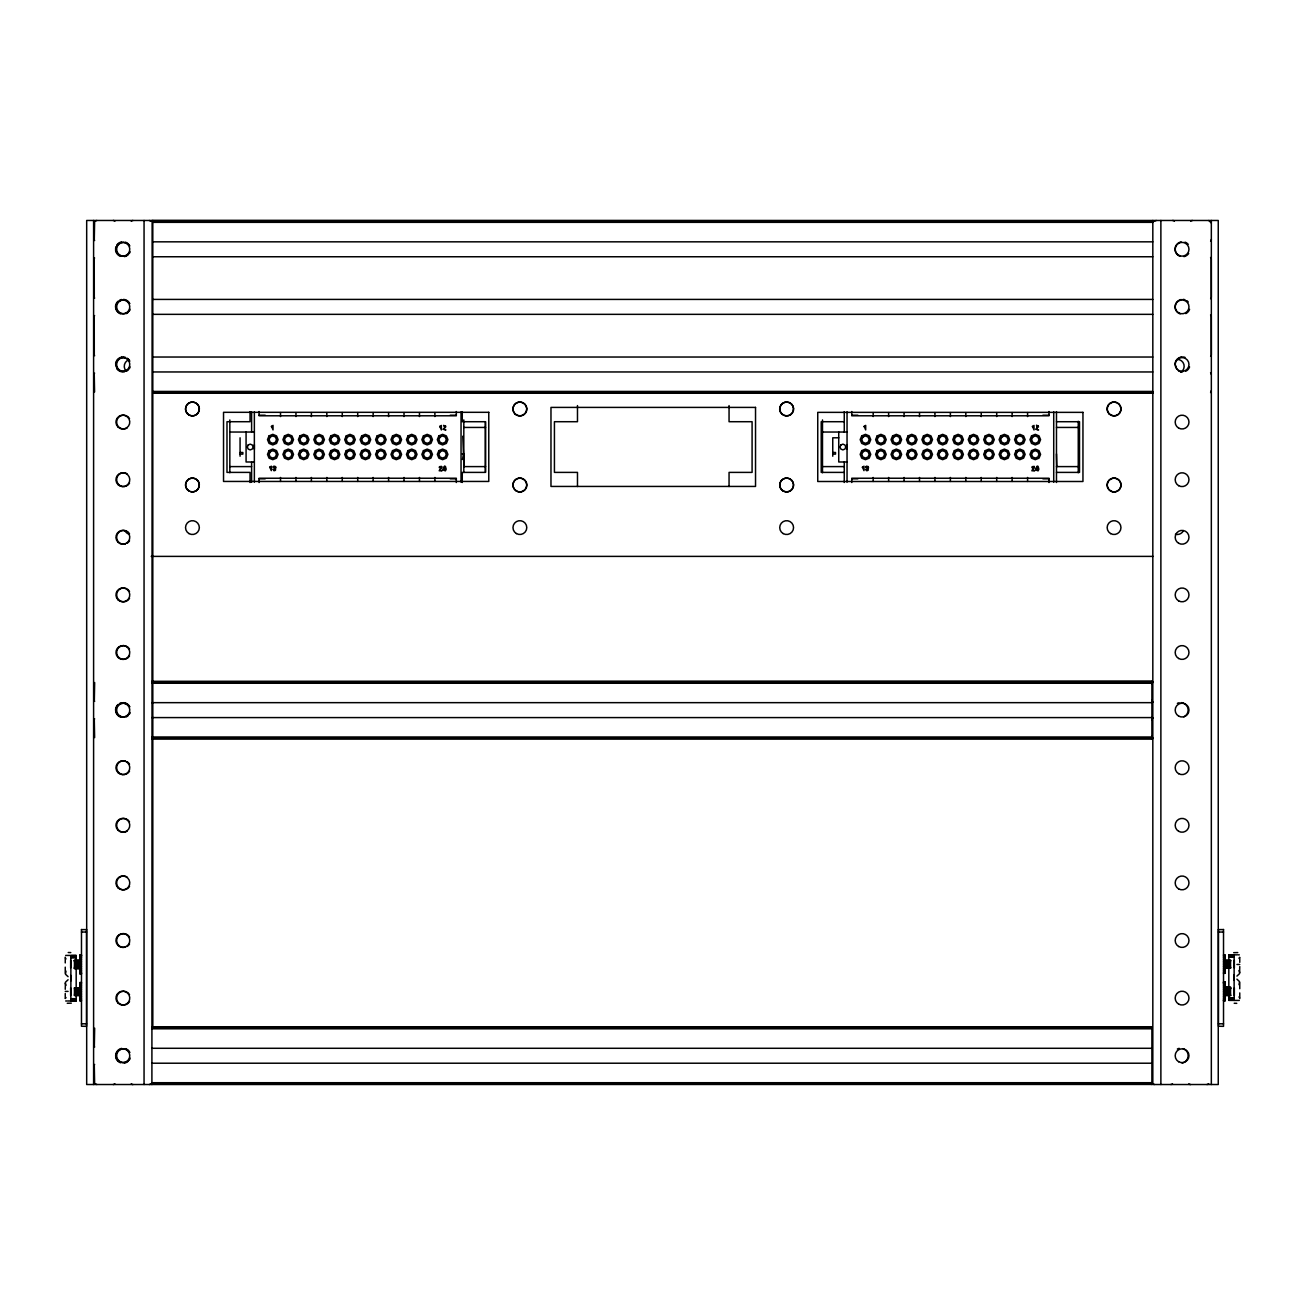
<?xml version="1.0" encoding="UTF-8"?>
<svg xmlns="http://www.w3.org/2000/svg" width="1305" height="1305" viewBox="0 0 1305 1305"><rect width="100%" height="100%" fill="white"/><g stroke="black" fill="none" stroke-linecap="round" stroke-linejoin="round"><path stroke-width="1.5" d="M273.349 466.489L272.99 467.386L274.148 466.13L275.747 467.223L275.42 470.306L274.278 470.714C272.06 471.692 276.546 465.477 273.707 467.386M866.014 466.489L865.655 467.386L866.814 466.13L868.429 467.223L868.102 470.306L866.96 470.714C864.742 471.692 869.212 465.477 866.389 467.386M441.971 467.712L441.433 466.423L439.524 466.684L439.23 467.598L441.139 467.451L439.165 470.779L442.02 470.779L440.258 469.996L441.661 466.603M445.853 426.833C440.258 423.081 447.501 427.502 442.999 429.263L445.919 429.949L444.124 429.166L445.56 425.724M1034.637 467.712L1034.098 466.423L1032.206 466.684L1031.896 467.598L1033.805 467.451L1031.831 470.779L1034.702 470.779L1032.924 469.996L1034.343 466.603M1038.535 426.833C1033.723 422.428 1039.514 427.91 1035.681 429.263L1038.584 429.949L1036.79 429.166L1038.225 425.724M1151.94 683.853L1153.163 681.634M1211.285 390.717L1210.583 392.544M462.476 459.507L463.471 453.928L462.769 436.18M68.072 976.662L65.446 974.199L66 971.116M65.25 989.288L65.446 982.225L68.072 979.761M1239.75 966.548L1239.554 973.628L1236.928 976.091M1236.928 979.174L1239.554 981.637L1239 984.72M271.358 426.686L273.022 425.397L273.022 429.916L271.473 426.229M269.662 467.467L271.293 466.195L271.293 470.648L269.776 467.011M439.687 426.735L441.351 425.446L441.351 429.949L439.801 426.262M864.04 426.686L865.688 425.397L865.688 429.916L864.155 426.229M862.344 467.467L863.975 466.195L863.975 470.648L862.458 467.011M1032.369 426.735L1034.017 425.446L1034.017 429.949L1032.483 426.262M94.613 221.703L94.286 239.321A2.463 2.463 0 0 0 94.629 240.56M94.661 682.531L94.335 700.149A2.463 2.463 0 0 0 94.661 701.389M94.661 1028.161L94.335 1045.778A2.463 2.463 0 0 0 94.661 1047.002M65.446 998.456L66 997.477M1239 958.376L1239.554 957.397M95.004 221.197L96.749 220.48M1154.501 221.197L1156.246 220.48M151.135 1083.803L149.39 1084.537M1208.74 1083.803L1206.995 1084.537M71.318 1003.154L67.24 1003.268M1233.682 952.683L1237.76 952.568M68.235 952.503L70.796 952.585M1236.765 1003.333L1234.204 1003.268M1182.542 371.86L1182.004 371.892A7.487 7.487 0 0 1 1178.333 370.62M121.675 357.113L123.584 357.048A7.487 7.487 0 0 1 125.443 357.391M124.415 371.811L122.507 371.892A7.487 7.487 0 0 1 117.336 369.364M1181.172 357.113L1183.08 357.048A7.487 7.487 0 0 1 1184.989 357.342M152.799 220.594L1152.788 220.839M152.799 221.197L1152.788 221.23M152.799 221.736L1152.788 221.736M152.799 222.339L1152.788 222.339M152.799 241.833L1152.788 241.833M152.799 256.759L1152.788 256.759M152.799 299.416L1152.788 299.416M152.799 314.342L1152.788 314.342M152.799 357.032L1152.788 357.032M152.799 371.958L1152.788 371.958M152.799 391.435L1152.788 391.435M152.799 392.038L1152.788 392.038M152.799 392.544L1152.788 392.511M152.799 392.903L1152.788 392.935M152.799 393.18L1152.788 393.18M259.091 415.218L265.192 415.218M450.225 415.218L456.326 415.218M851.757 415.218L857.858 415.218M1042.891 415.218L1048.992 415.218M844.253 421.711L821.22 421.711L821.22 472.394L844.253 472.394M1056.479 421.711L1079.512 421.711L1079.512 472.394L1056.479 472.394M463.813 427.436L485.591 427.436M1056.479 427.436L1078.256 427.436M229.827 432.037L254.361 432.037M822.493 432.037L847.043 432.037M838.74 437.795L832.753 437.795L832.753 456.228M254.361 444.597L254.361 449.328M847.043 444.597L847.043 449.328M240.071 452.492L242.844 452.492L242.844 454.124L240.071 454.124M832.753 452.492L835.51 452.492L835.51 454.124L832.753 454.124M462.313 453.928L463.471 453.928M463.813 453.928L464.14 466.603M1056.479 453.928L1056.805 466.603M254.361 461.986L246.074 461.986L246.074 432.037M847.043 461.986L838.74 461.986L838.74 432.037M229.827 466.603L251.604 466.603M463.813 466.603L485.591 466.603M822.493 466.603L844.27 466.603M1056.479 466.603L1078.256 466.603M259.091 478.821L265.192 478.821M450.225 478.821L456.326 478.821M851.757 478.821L857.858 478.821M1042.891 478.821L1048.992 478.821M151.217 556.387L1153.114 556.387M151.902 681.389L1151.891 681.389L151.902 681.667M151.902 682.58L1151.891 682.58M151.902 683.168L1151.891 683.168M151.902 702.661L1151.891 702.661M151.902 717.587L1151.891 717.587M151.902 737.08L1151.891 737.08M151.902 737.668L1151.891 737.668M151.902 738.19L1151.891 738.141M151.902 738.532L1151.891 738.581M151.902 738.826L1151.891 738.793M81.481 929.6L86.522 929.6M1218.479 929.6L1223.519 929.568M81.481 932.047L86.522 932.047M1218.479 932.047L1223.519 932.047M1236.928 954.852L1228.821 954.869L1228.821 1000.397L1239.31 1000.413M1237.972 954.852L1239.31 954.852M81.481 954.917L79.866 954.917L79.866 973.938L81.481 973.938M1223.519 954.917L1225.134 954.917L1225.134 973.351L1223.519 973.351M1228.821 955.162L1234.122 955.162M65.69 955.423L76.179 955.456L76.179 1000.968L68.072 1000.984M79.866 955.244L81.481 955.244M1223.519 955.244L1225.134 955.244M1228.821 955.325L1234.122 955.325M76.179 955.505L70.878 955.603L70.878 1000.984M79.866 955.505L81.481 955.505M1228.821 955.537L1234.122 955.537M70.878 955.733L76.179 955.733M79.866 955.815L81.481 955.815M1228.821 955.766L1234.122 955.766M70.878 956.108L76.179 956.108M79.866 956.157L81.481 956.157M1223.519 956.157L1225.134 956.157M1228.821 956.271L1234.122 956.271M70.878 956.337L76.179 956.337M70.878 956.581L76.179 956.581M1228.821 956.565L1234.122 956.565M70.878 956.859L76.179 956.859M1228.821 956.859L1234.122 956.859M70.878 957.136L76.179 957.136M1228.821 957.169L1234.122 957.169M70.878 957.43L76.179 957.43M79.866 957.625L81.481 957.625M1223.519 957.625L1225.134 957.625M70.878 957.74L76.179 957.74M79.866 959.534L81.481 959.534M1223.519 959.534L1225.134 959.534M74.336 960.284L79.866 960.284M1225.134 960.284L1230.664 960.284M74.336 960.415L79.866 960.415M1225.134 960.415L1230.664 960.415M74.336 960.806L79.866 960.806M1225.134 960.806L1230.664 960.806M74.336 960.986L79.866 960.986M74.336 961.41L79.866 961.41M1225.134 961.41L1230.664 961.41M79.866 961.752L81.481 961.752M1223.519 961.752L1225.134 961.752M74.336 962.209L79.866 962.209M1225.134 962.209L1230.664 962.209M74.336 963.139L79.866 963.139M1225.134 963.139L1230.664 963.139M74.336 964.134L81.481 964.134M1223.519 964.134L1230.664 964.134M1236.928 964.46L1239.75 964.46M74.336 965.145L79.866 965.145M1225.134 965.145L1230.664 965.145M74.336 966.075L79.866 966.075M1225.134 966.075L1230.664 966.075M79.866 966.532L81.481 966.532M1223.519 966.532L1225.134 966.532M74.336 966.875L79.866 966.875M1225.134 966.875L1230.664 966.875M74.336 967.478L79.866 967.478M1225.134 967.478L1230.664 967.478M79.866 967.87L74.336 967.87L79.866 968.065M74.336 968.44L79.866 968.44M74.336 968.571L81.481 968.75M1223.519 968.75L1225.134 968.75M79.866 970.659L81.481 970.659M1223.519 970.659L1225.134 970.659M79.866 972.127L81.481 972.127M1223.519 972.127L1225.134 972.127M79.866 973.041L81.481 973.041M1223.519 973.041L1225.134 973.041M79.866 973.351L81.481 973.351M79.866 973.628L81.481 973.628M1234.122 974.9L1234.122 980.365M70.878 975.471L70.878 980.936M1223.519 981.898L1225.134 981.898L1225.134 1000.919L1223.519 1000.919M1223.519 982.225L1225.134 982.225M81.481 982.486L79.866 982.486L79.866 1000.919L81.481 1000.919M1223.519 982.486L1225.134 982.486M79.866 982.796L81.481 982.796M1223.519 982.796L1225.134 982.796M1223.519 983.138L1225.134 983.138M79.866 983.709L81.481 983.709M1223.519 983.709L1225.134 983.709M79.866 985.177L81.481 985.177M1223.519 985.177L1225.134 985.177M79.866 987.086L81.481 987.086M1223.519 987.086L1230.664 987.265L1225.134 987.396M1225.134 987.787L1230.664 987.787M74.336 987.836L79.866 987.967M1225.134 987.967L1230.664 987.967M74.336 988.358L79.866 988.358M74.336 988.962L79.866 988.962M1225.134 988.962L1230.664 988.962M79.866 989.321L81.481 989.321M1223.519 989.321L1225.134 989.321M74.336 989.777L79.866 989.777M1225.134 989.777L1230.664 989.777M74.336 990.707L79.866 990.707M1225.134 990.707L1230.664 990.707M65.25 991.392L68.072 991.392M74.336 991.702L81.481 991.702M1223.519 991.702L1230.664 991.702M74.336 992.697L79.866 992.697M1225.134 992.697L1230.664 992.697M74.336 993.627L79.866 993.627M1225.134 993.627L1230.664 993.627M79.866 994.084L81.481 994.084M1223.519 994.084L1225.134 994.084M74.336 994.426L79.866 994.426M1225.134 994.426L1230.664 994.426M74.336 995.046L79.866 995.046M1225.134 995.046L1230.664 995.046M79.866 996.302L81.481 996.302M1223.519 996.302L1225.134 996.302M1228.821 998.113L1234.122 998.113M79.866 998.211L81.481 998.211M1223.519 998.211L1225.134 998.211M1228.821 998.407L1234.122 998.407M70.878 998.684L76.179 998.684M1228.821 998.7L1234.122 998.7M70.878 998.977L76.179 998.977M1228.821 998.994L1234.122 998.994M70.878 999.271L76.179 999.271M1228.821 999.255L1234.122 999.516M70.878 999.565L76.179 999.565M79.866 999.679L81.481 999.679M1223.519 999.679L1225.134 999.679M1228.821 999.728L1234.122 999.728M70.878 999.826L76.179 999.826M1228.821 999.94L1234.122 999.94M70.878 1000.315L76.179 1000.315M1228.821 1000.234L1234.122 1000.103M70.878 1000.511L76.179 1000.511M1223.519 1000.331L1225.134 1000.331M70.878 1000.674L76.179 1000.805M79.866 1000.609L81.481 1000.609M1223.519 1000.609L1225.134 1000.609M65.69 1000.984L67.028 1000.984M81.481 1023.789L86.522 1023.789M1218.479 1023.789L1223.519 1023.789M151.902 1027.002L1151.891 1027.051M151.902 1027.263L1151.891 1027.296M151.902 1027.655L1151.891 1027.655M151.902 1028.193L1151.891 1028.193M151.902 1028.797L1151.891 1028.797M151.902 1048.29L1151.891 1048.29M151.902 1063.216L1151.891 1063.216M151.902 1082.71L1151.891 1082.71M151.902 1083.297L1151.891 1083.297M151.902 1083.803L1151.891 1083.803M151.902 1084.194L1151.891 1084.161M1151.891 1084.439L86.685 1084.52L86.685 220.463L1218.25 220.463L1218.25 1084.52L1152.821 1084.52L1152.821 220.463M865.443 469.311L866.389 469.784M272.761 469.311L273.707 469.784M1208.789 220.512L1211.334 222.976M149.308 220.512L151.119 221.23M1154.436 1084.488L1152.609 1083.77M96.831 1084.488L95.02 1083.77M1153.131 738.532L1151.891 736.412M1176.882 369.315L1175.152 364.47M117.385 369.315L115.623 363.932A7.487 7.487 0 0 1 121.577 357.113M1239 970.545L1239.75 972.568M1239 996.89L1239.554 997.868M65.446 957.968L66 958.947M66 985.291L65.25 983.269M94.58 391.989L94.237 374.372A2.463 2.463 0 0 1 94.58 373.132M94.629 737.635L94.286 720.017A2.463 2.463 0 0 1 94.629 718.778M94.629 1083.264L94.286 1065.63A2.463 2.463 0 0 1 94.629 1064.407M868.102 466.456L867.564 467.353L868.429 467.223M275.437 466.456L274.898 467.353L275.747 467.223M115.737 1057.099L115.672 1055.19A7.487 7.487 0 0 1 121.626 1048.372M1175.152 249.271L1175.185 250.642A7.487 7.487 0 0 0 1180.079 256.302M1175.152 306.854L1175.185 308.225A7.487 7.487 0 0 0 1180.079 313.885M1239.75 957.43L1239.75 962.356M1239.75 982.698L1239.75 988.717M1239.75 992.909L1239.75 998.651M1234.351 960.284L1234.351 968M1234.351 987.836L1234.351 995.552M1234.122 954.852L1234.122 1000.413M1223.519 929.486L1223.519 1026.35L1218.479 1026.236L1218.479 929.486M1211.334 220.463L1211.334 1084.52M1160.879 220.463L1160.879 1084.52M1151.891 681.308L1151.891 738.907M1151.891 1026.921L1151.891 1084.537M1078.256 421.303L1078.256 472.736M1056.479 411.63L1056.479 482.475M1053.722 411.858L1053.722 482.165M1048.992 411.532L1048.992 415.789L851.757 415.789L851.757 411.532M1048.992 482.507L1048.992 478.234L851.757 478.234L851.757 482.507M1027.573 412.592L1027.573 416.556M1027.573 477.467L1027.573 481.431M1012.125 412.592L1012.125 416.556M1012.125 477.467L1012.125 481.431M996.694 412.592L996.694 416.556M996.694 477.467L996.694 481.431M981.246 412.592L981.246 416.556M981.246 477.467L981.246 481.431M965.814 412.592L965.814 416.556M965.814 477.467L965.814 481.431M950.383 412.592L950.383 416.556M950.383 477.467L950.383 481.431M934.935 412.592L934.935 416.556M934.935 477.467L934.935 481.431M919.503 412.592L919.503 416.556M919.503 477.467L919.503 481.431M904.071 412.592L904.071 416.556M904.071 477.467L904.071 481.431M888.623 412.592L888.623 416.556M888.623 477.467L888.623 481.431M873.192 412.592L873.192 416.556M873.192 477.467L873.192 481.431M847.043 411.858L847.043 482.165M844.253 411.63L844.27 432.037M844.27 461.986L844.253 482.475M822.493 419.949L822.493 472.736M729.055 405.578L729.055 421.711L752.088 421.711L752.088 472.394L729.055 472.394L729.055 486.504M577.479 405.578L577.479 421.711L554.429 421.711L554.429 472.394L577.479 472.394L577.479 486.504M485.591 421.678L485.591 472.361M463.813 419.9L463.813 472.475M462.264 411.63L462.264 421.711L485.313 421.711L485.313 472.394L462.264 472.394L462.264 482.475M461.04 411.858L461.04 482.165M456.326 411.532L456.326 415.789L259.091 415.789L259.091 411.532M456.326 482.507L456.326 478.234L259.091 478.234L259.091 482.507M434.891 412.592L434.891 416.556M434.891 477.467L434.891 481.431M419.46 412.592L419.46 416.556M419.46 477.467L419.46 481.431M404.012 412.592L404.012 416.556M404.012 477.467L404.012 481.431M388.58 412.592L388.58 416.556M388.58 477.467L388.58 481.431M373.148 412.592L373.148 416.556M373.148 477.467L373.148 481.431M357.701 412.592L357.701 416.556M357.701 477.467L357.701 481.431M342.269 412.592L342.269 416.556M342.269 477.467L342.269 481.431M326.821 412.592L326.821 416.556M326.821 477.467L326.821 481.431M311.389 412.592L311.389 416.556M311.389 477.467L311.389 481.431M295.958 412.592L295.958 416.556M295.958 477.467L295.958 481.431M280.51 412.592L280.51 416.556M280.51 477.467L280.51 481.431M254.361 411.858L254.361 482.165M251.604 411.874L251.604 432.037M251.604 461.986L251.604 482.263M250.038 411.63L250.038 421.711L226.988 421.711L226.988 472.394L250.038 472.394L250.038 482.475M240.071 437.795L240.071 456.228M229.827 419.949L229.827 472.736M152.799 220.48L152.816 1027.459M152.13 220.463L151.902 1084.537M144.056 220.463L144.056 1084.52M93.601 220.463L93.601 1084.52M86.522 929.486L86.522 1026.35L81.481 1026.236L81.481 929.486M70.649 960.284L70.649 968M70.649 987.836L70.649 995.552M65.25 957.185L65.25 962.927M65.25 967.136L65.25 973.138M65.25 993.48L65.25 998.407M130.125 712.563A7.487 7.487 0 0 1 129.244 714.308M127.955 715.76A7.487 7.487 0 0 1 126.308 716.837M118.135 704.439A7.487 7.487 0 0 0 115.574 709.577L115.737 711.47A7.487 7.487 0 0 0 120.647 717.13M119.766 703.362A7.487 7.487 0 0 1 121.626 702.759M123.584 702.628A7.487 7.487 0 0 1 129.782 706.837M1183.912 716.837A7.487 7.487 0 0 0 1188.121 710.638L1188.056 708.746A7.487 7.487 0 0 0 1181.188 702.628M1177.371 703.362A7.487 7.487 0 0 1 1179.231 702.759M1153.18 702.286A2.463 2.463 0 0 1 1151.94 700.149M1151.891 720.017A2.463 2.463 0 0 1 1153.131 717.88M1182.069 1063.086A7.487 7.487 0 0 0 1188.121 1056.267L1188.056 1054.358A7.487 7.487 0 0 0 1183.097 1048.649M1177.371 1048.992A7.487 7.487 0 0 1 1179.231 1048.372M1172.477 1083.754A2.463 2.463 0 0 1 1170.748 1084.488M1190.6 1084.537A2.463 2.463 0 0 1 1188.855 1083.803M130.125 1058.176A7.487 7.487 0 0 1 129.244 1059.921M127.955 1061.389A7.487 7.487 0 0 1 124.464 1063.086M120.598 1062.808A7.487 7.487 0 0 1 115.688 1057.148M125.492 1048.649A7.487 7.487 0 0 1 129.782 1052.45M114.889 1083.754A2.463 2.463 0 0 1 113.144 1084.488M132.996 1084.537A2.463 2.463 0 0 1 131.25 1083.803M1175.071 248.684A7.487 7.487 0 0 1 1181.123 241.865M1184.989 242.143A7.487 7.487 0 0 1 1188.203 244.329M1210.567 315.076A2.463 2.463 0 0 1 1211.285 316.821L1211.334 354.552A2.463 2.463 0 0 1 1210.616 356.298M1175.071 363.883A7.487 7.487 0 0 1 1181.123 357.064M1189.573 366.917A7.487 7.487 0 0 1 1185.756 371.207M1210.616 298.698A2.463 2.463 0 0 0 1211.334 296.953L1211.285 259.222A2.463 2.463 0 0 0 1210.567 257.477M1190.747 221.246A2.463 2.463 0 0 1 1192.493 220.512M1188.692 253.48A7.487 7.487 0 0 1 1183.912 256.628M1210.567 372.675A2.463 2.463 0 0 1 1211.285 374.421M1211.334 239.37A2.463 2.463 0 0 1 1210.616 241.115M1172.624 220.48A2.463 2.463 0 0 1 1174.37 221.197M1175.12 306.332A7.487 7.487 0 0 1 1181.172 299.514M1183.113 299.4A7.487 7.487 0 0 1 1185.038 299.791M1186.783 300.656A7.487 7.487 0 0 1 1188.251 301.961M1189.573 309.318A7.487 7.487 0 0 1 1185.756 313.592M130.076 251.718A7.487 7.487 0 0 1 129.195 253.48M127.906 254.932A7.487 7.487 0 0 1 124.415 256.628M120.549 256.351A7.487 7.487 0 0 1 115.639 250.691L115.623 248.733A7.487 7.487 0 0 1 115.917 246.824M116.797 245.079A7.487 7.487 0 0 1 121.577 241.914M125.443 242.192A7.487 7.487 0 0 1 129.733 246.009M130.076 366.917A7.487 7.487 0 0 1 129.195 368.663M127.906 370.131A7.487 7.487 0 0 1 126.275 371.207A6.917 6.917 0 0 1 129.358 359.625M127.189 358.271A7.487 7.487 0 0 1 129.733 361.191M94.58 315.533A2.463 2.463 0 0 0 94.237 316.772L94.286 354.503A2.463 2.463 0 0 0 94.629 355.743M131.25 221.246A2.463 2.463 0 0 1 132.996 220.512M113.144 220.48A2.463 2.463 0 0 1 114.889 221.197M94.58 257.95A2.463 2.463 0 0 0 94.237 259.173L94.286 296.904A2.463 2.463 0 0 0 94.629 298.144M130.076 309.318A7.487 7.487 0 0 1 129.195 311.063M127.906 312.515A7.487 7.487 0 0 1 126.275 313.592M118.086 301.194A7.487 7.487 0 0 0 115.525 306.332L115.688 308.225A7.487 7.487 0 0 0 120.598 313.885M119.734 300.117A7.487 7.487 0 0 1 121.577 299.514M123.535 299.4A7.487 7.487 0 0 1 129.733 303.592M129.538 310.329A6.917 6.917 0 0 1 119.114 312.172A6.917 6.917 0 0 1 119.114 301.586A6.917 6.917 0 0 1 129.538 303.413M129.538 367.928A6.917 6.917 0 0 1 120.631 370.751A6.917 6.917 0 0 1 117.059 362.121A6.917 6.917 0 0 1 125.345 357.798M127.009 358.5A6.917 6.917 0 0 1 129.538 361.028M129.538 252.73A6.917 6.917 0 0 1 119.114 254.573A6.917 6.917 0 0 1 119.114 243.97A6.917 6.917 0 0 1 129.538 245.813M127.009 428.073A6.917 6.917 0 0 1 117.564 425.544A6.917 6.917 0 0 1 120.093 416.099A6.917 6.917 0 0 1 129.538 418.628M129.538 483.144A6.917 6.917 0 0 1 120.093 485.672A6.917 6.917 0 0 1 117.564 476.227A6.917 6.917 0 0 1 127.009 473.699M129.538 540.743A6.917 6.917 0 0 1 127.009 543.272M125.345 543.973A6.917 6.917 0 0 1 117.059 539.65A6.917 6.917 0 0 1 120.631 531.021A6.917 6.917 0 0 1 129.538 533.827M129.538 598.343A6.917 6.917 0 0 1 119.114 600.186A6.917 6.917 0 0 1 119.114 589.599A6.917 6.917 0 0 1 129.538 591.442M129.538 771.157A6.917 6.917 0 0 1 120.631 773.963A6.917 6.917 0 0 1 117.059 765.334A6.917 6.917 0 0 1 125.345 761.027M127.009 761.712A6.917 6.917 0 0 1 129.538 764.241M127.009 831.301A6.917 6.917 0 0 1 117.564 828.757A6.917 6.917 0 0 1 120.093 819.328A6.917 6.917 0 0 1 129.538 821.856M129.538 886.372A6.917 6.917 0 0 1 120.093 888.901A6.917 6.917 0 0 1 117.564 879.456A6.917 6.917 0 0 1 127.009 876.927M129.538 943.972A6.917 6.917 0 0 1 127.009 946.5M125.345 947.185A6.917 6.917 0 0 1 117.059 942.879A6.917 6.917 0 0 1 120.631 934.25A6.917 6.917 0 0 1 129.538 937.055M129.538 1001.571A6.917 6.917 0 0 1 119.114 1003.415A6.917 6.917 0 0 1 119.114 992.828A6.917 6.917 0 0 1 129.538 994.655M129.538 1059.171A6.917 6.917 0 0 1 119.114 1061.014A6.917 6.917 0 0 1 119.114 1050.427A6.917 6.917 0 0 1 129.538 1052.27M129.538 655.958A6.917 6.917 0 0 1 119.114 657.785A6.917 6.917 0 0 1 119.114 647.198A6.917 6.917 0 0 1 129.538 649.042M129.538 713.558A6.917 6.917 0 0 1 119.114 715.401A6.917 6.917 0 0 1 119.114 704.798A6.917 6.917 0 0 1 129.538 706.641M188.98 491.055A6.917 6.917 0 0 1 188.458 479.408A6.917 6.917 0 0 1 199.241 483.861A6.917 6.917 0 0 1 190.644 491.74M129.358 534.267A6.917 6.917 0 0 1 125.166 531.053M1177.257 359.381A6.917 6.917 0 0 1 1180.715 372.284M1183.244 531.053A6.917 6.917 0 0 1 1175.462 534.267M248.178 444.972L247.33 447.011L248.178 449.05L250.217 449.899L252.256 449.05L253.088 447.011L252.256 444.972L250.217 444.14L248.178 444.972M269.042 435.903L267.492 439.638L269.042 443.39L272.794 444.94L276.546 443.39L278.096 439.638L276.546 435.903L272.794 434.337L269.042 435.903M270.184 437.028L269.107 439.638L270.184 442.248L272.794 443.325L275.404 442.248L276.481 439.638L275.404 437.028L272.794 435.952L270.184 437.028M269.042 450.649L267.492 454.385L269.042 458.137L272.794 459.686L276.546 458.137L278.096 454.385L276.546 450.649L272.794 449.083L269.042 450.649M270.184 451.775L269.107 454.385L270.184 456.995L272.794 458.071L275.404 456.995L276.481 454.385L275.404 451.775L272.794 450.698L270.184 451.775M284.49 435.903L282.94 439.638L284.49 443.39L288.226 444.94L291.977 443.39L293.527 439.638L291.977 435.903L288.226 434.337L284.49 435.903M285.632 437.028L284.539 439.638L285.632 442.248L288.226 443.325L290.836 442.248L291.912 439.638L290.836 437.028L288.226 435.952L285.632 437.028M284.49 450.649L282.94 454.385L284.49 458.137L288.226 459.686L291.977 458.137L293.527 454.385L291.977 450.649L288.226 449.083L284.49 450.649M285.632 451.775L284.539 454.385L285.632 456.995L288.226 458.071L290.836 456.995L291.912 454.385L290.836 451.775L288.226 450.698L285.632 451.775M299.922 435.903L298.372 439.638L299.922 443.39L303.673 444.94L307.425 443.39L308.975 439.638L307.425 435.903L303.673 434.337L299.922 435.903M301.064 437.028L299.987 439.638L301.064 442.248L303.673 443.325L306.284 442.248L307.36 439.638L306.284 437.028L303.673 435.952L301.064 437.028M299.922 450.649L298.372 454.385L299.922 458.137L303.673 459.686L307.425 458.137L308.975 454.385L307.425 450.649L303.673 449.083L299.922 450.649M301.064 451.775L299.987 454.385L301.064 456.995L303.673 458.071L306.284 456.995L307.36 454.385L306.284 451.775L303.673 450.698L301.064 451.775M315.37 435.903L313.804 439.638L315.37 443.39L319.105 444.94L322.857 443.39L324.407 439.638L322.857 435.903L319.105 434.337L315.37 435.903M316.495 437.028L315.419 439.638L316.495 442.248L319.105 443.325L321.715 442.248L322.792 439.638L321.715 437.028L319.105 435.952L316.495 437.028M315.37 450.649L313.804 454.385L315.37 458.137L319.105 459.686L322.857 458.137L324.407 454.385L322.857 450.649L319.105 449.083L315.37 450.649M316.495 451.775L315.419 454.385L316.495 456.995L319.105 458.071L321.715 456.995L322.792 454.385L321.715 451.775L319.105 450.698L316.495 451.775M330.801 435.903L329.252 439.638L330.801 443.39L334.553 444.94L338.289 443.39L339.838 439.638L338.289 435.903L334.553 434.337L330.801 435.903M331.943 437.028L330.866 439.638L331.943 442.248L334.553 443.325L337.147 442.248L338.24 439.638L337.147 437.028L334.553 435.952L331.943 437.028M330.801 450.649L329.252 454.385L330.801 458.137L334.553 459.686L338.289 458.137L339.838 454.385L338.289 450.649L334.553 449.083L330.801 450.649M331.943 451.775L330.866 454.385L331.943 456.995L334.553 458.071L337.147 456.995L338.24 454.385L337.147 451.775L334.553 450.698L331.943 451.775M346.233 435.903L344.683 439.638L346.233 443.39L349.985 444.94L353.737 443.39L355.286 439.638L353.737 435.903L349.985 434.337L346.233 435.903M347.375 437.028L346.298 439.638L347.375 442.248L349.985 443.325L352.595 442.248L353.671 439.638L352.595 437.028L349.985 435.952L347.375 437.028M346.233 450.649L344.683 454.385L346.233 458.137L349.985 459.686L353.737 458.137L355.286 454.385L353.737 450.649L349.985 449.083L346.233 450.649M347.375 451.775L346.298 454.385L347.375 456.995L349.985 458.071L352.595 456.995L353.671 454.385L352.595 451.775L349.985 450.698L347.375 451.775M361.681 435.903L360.115 439.638L361.681 443.39L365.416 444.94L369.168 443.39L370.718 439.638L369.168 435.903L365.416 434.337L361.681 435.903M362.823 437.028L361.73 439.638L362.823 442.248L365.416 443.325L368.026 442.248L369.103 439.638L368.026 437.028L365.416 435.952L362.823 437.028M361.681 450.649L360.115 454.385L361.681 458.137L365.416 459.686L369.168 458.137L370.718 454.385L369.168 450.649L365.416 449.083L361.681 450.649M362.823 451.775L361.73 454.385L362.823 456.995L365.416 458.071L368.026 456.995L369.103 454.385L368.026 451.775L365.416 450.698L362.823 451.775M377.112 435.903L375.563 439.638L377.112 443.39L380.864 444.94L384.6 443.39L386.166 439.638L384.6 435.903L380.864 434.337L377.112 435.903M378.254 437.028L377.178 439.638L378.254 442.248L380.864 443.325L383.474 442.248L384.551 439.638L383.474 437.028L380.864 435.952L378.254 437.028M377.112 450.649L375.563 454.385L377.112 458.137L380.864 459.686L384.6 458.137L386.166 454.385L384.6 450.649L380.864 449.083L377.112 450.649M378.254 451.775L377.178 454.385L378.254 456.995L380.864 458.071L383.474 456.995L384.551 454.385L383.474 451.775L380.864 450.698L378.254 451.775M392.544 435.903L390.994 439.638L392.544 443.39L396.296 444.94L400.048 443.39L401.597 439.638L400.048 435.903L396.296 434.337L392.544 435.903M393.686 437.028L392.609 439.638L393.686 442.248L396.296 443.325L398.906 442.248L399.983 439.638L398.906 437.028L396.296 435.952L393.686 437.028M392.544 450.649L390.994 454.385L392.544 458.137L396.296 459.686L400.048 458.137L401.597 454.385L400.048 450.649L396.296 449.083L392.544 450.649M393.686 451.775L392.609 454.385L393.686 456.995L396.296 458.071L398.906 456.995L399.983 454.385L398.906 451.775L396.296 450.698L393.686 451.775M407.992 435.903L406.442 439.638L407.992 443.39L411.728 444.94L415.479 443.39L417.029 439.638L415.479 435.903L411.728 434.337L407.992 435.903M409.134 437.028L408.041 439.638L409.134 442.248L411.728 443.325L414.338 442.248L415.414 439.638L414.338 437.028L411.728 435.952L409.134 437.028M407.992 450.649L406.442 454.385L407.992 458.137L411.728 459.686L415.479 458.137L417.029 454.385L415.479 450.649L411.728 449.083L407.992 450.649M409.134 451.775L408.041 454.385L409.134 456.995L411.728 458.071L414.338 456.995L415.414 454.385L414.338 451.775L411.728 450.698L409.134 451.775M423.424 435.903L421.874 439.638L423.424 443.39L427.175 444.94L430.927 443.39L432.477 439.638L430.927 435.903L427.175 434.337L423.424 435.903M424.565 437.028L423.489 439.638L424.565 442.248L427.175 443.325L429.785 442.248L430.862 439.638L429.785 437.028L427.175 435.952L424.565 437.028M423.424 450.649L421.874 454.385L423.424 458.137L427.175 459.686L430.927 458.137L432.477 454.385L430.927 450.649L427.175 449.083L423.424 450.649M424.565 451.775L423.489 454.385L424.565 456.995L427.175 458.071L429.785 456.995L430.862 454.385L429.785 451.775L427.175 450.698L424.565 451.775M438.872 435.903L437.305 439.638L438.872 443.39L442.607 444.94L446.359 443.39L447.909 439.638L446.359 435.903L442.607 434.337L438.872 435.903M439.997 437.028L438.92 439.638L439.997 442.248L442.607 443.325L445.217 442.248L446.294 439.638L445.217 437.028L442.607 435.952L439.997 437.028M438.872 450.649L437.305 454.385L438.872 458.137L442.607 459.686L446.359 458.137L447.909 454.385L446.359 450.649L442.607 449.083L438.872 450.649M439.997 451.775L438.92 454.385L439.997 456.995L442.607 458.071L445.217 456.995L446.294 454.385L445.217 451.775L442.607 450.698L439.997 451.775M840.86 444.972L840.012 447.011L840.86 449.05L842.883 449.899L844.922 449.05L845.771 447.011L844.922 444.972L842.883 444.14L840.86 444.972M861.724 435.903L860.174 439.638L861.724 443.39L865.476 444.94L869.212 443.39L870.761 439.638L869.212 435.903L865.476 434.337L861.724 435.903M862.866 437.028L861.789 439.638L862.866 442.248L865.476 443.325L868.07 442.248L869.163 439.638L868.07 437.028L865.476 435.952L862.866 437.028M861.724 450.649L860.174 454.385L861.724 458.137L865.476 459.686L869.212 458.137L870.761 454.385L869.212 450.649L865.476 449.083L861.724 450.649M862.866 451.775L861.789 454.385L862.866 456.995L865.476 458.071L868.07 456.995L869.163 454.385L868.07 451.775L865.476 450.698L862.866 451.775M877.156 435.903L875.606 439.638L877.156 443.39L880.908 444.94L884.66 443.39L886.209 439.638L884.66 435.903L880.908 434.337L877.156 435.903M878.298 437.028L877.221 439.638L878.298 442.248L880.908 443.325L883.518 442.248L884.594 439.638L883.518 437.028L880.908 435.952L878.298 437.028M877.156 450.649L875.606 454.385L877.156 458.137L880.908 459.686L884.66 458.137L886.209 454.385L884.66 450.649L880.908 449.083L877.156 450.649M878.298 451.775L877.221 454.385L878.298 456.995L880.908 458.071L883.518 456.995L884.594 454.385L883.518 451.775L880.908 450.698L878.298 451.775M892.604 435.903L891.038 439.638L892.604 443.39L896.339 444.94L900.091 443.39L901.641 439.638L900.091 435.903L896.339 434.337L892.604 435.903M893.746 437.028L892.653 439.638L893.746 442.248L896.339 443.325L898.949 442.248L900.026 439.638L898.949 437.028L896.339 435.952L893.746 437.028M892.604 450.649L891.038 454.385L892.604 458.137L896.339 459.686L900.091 458.137L901.641 454.385L900.091 450.649L896.339 449.083L892.604 450.649M893.746 451.775L892.653 454.385L893.746 456.995L896.339 458.071L898.949 456.995L900.026 454.385L898.949 451.775L896.339 450.698L893.746 451.775M908.035 435.903L906.486 439.638L908.035 443.39L911.787 444.94L915.523 443.39L917.089 439.638L915.523 435.903L911.787 434.337L908.035 435.903M909.177 437.028L908.101 439.638L909.177 442.248L911.787 443.325L914.397 442.248L915.474 439.638L914.397 437.028L911.787 435.952L909.177 437.028M908.035 450.649L906.486 454.385L908.035 458.137L911.787 459.686L915.523 458.137L917.089 454.385L915.523 450.649L911.787 449.083L908.035 450.649M909.177 451.775L908.101 454.385L909.177 456.995L911.787 458.071L914.397 456.995L915.474 454.385L914.397 451.775L911.787 450.698L909.177 451.775M923.467 435.903L921.917 439.638L923.467 443.39L927.219 444.94L930.971 443.39L932.52 439.638L930.971 435.903L927.219 434.337L923.467 435.903M924.609 437.028L923.532 439.638L924.609 442.248L927.219 443.325L929.829 442.248L930.905 439.638L929.829 437.028L927.219 435.952L924.609 437.028M923.467 450.649L921.917 454.385L923.467 458.137L927.219 459.686L930.971 458.137L932.52 454.385L930.971 450.649L927.219 449.083L923.467 450.649M924.609 451.775L923.532 454.385L924.609 456.995L927.219 458.071L929.829 456.995L930.905 454.385L929.829 451.775L927.219 450.698L924.609 451.775M938.915 435.903L937.365 439.638L938.915 443.39L942.667 444.94L946.402 443.39L947.952 439.638L946.402 435.903L942.667 434.337L938.915 435.903M940.057 437.028L938.98 439.638L940.057 442.248L942.667 443.325L945.26 442.248L946.353 439.638L945.26 437.028L942.667 435.952L940.057 437.028M938.915 450.649L937.365 454.385L938.915 458.137L942.667 459.686L946.402 458.137L947.952 454.385L946.402 450.649L942.667 449.083L938.915 450.649M940.057 451.775L938.98 454.385L940.057 456.995L942.667 458.071L945.26 456.995L946.353 454.385L945.26 451.775L942.667 450.698L940.057 451.775M954.346 435.903L952.797 439.638L954.346 443.39L958.098 444.94L961.85 443.39L963.4 439.638L961.85 435.903L958.098 434.337L954.346 435.903M955.488 437.028L954.412 439.638L955.488 442.248L958.098 443.325L960.708 442.248L961.785 439.638L960.708 437.028L958.098 435.952L955.488 437.028M954.346 450.649L952.797 454.385L954.346 458.137L958.098 459.686L961.85 458.137L963.4 454.385L961.85 450.649L958.098 449.083L954.346 450.649M955.488 451.775L954.412 454.385L955.488 456.995L958.098 458.071L960.708 456.995L961.785 454.385L960.708 451.775L958.098 450.698L955.488 451.775M969.794 435.903L968.228 439.638L969.794 443.39L973.53 444.94L977.282 443.39L978.832 439.638L977.282 435.903L973.53 434.337L969.794 435.903M970.92 437.028L969.843 439.638L970.92 442.248L973.53 443.325L976.14 442.248L977.217 439.638L976.14 437.028L973.53 435.952L970.92 437.028M969.794 450.649L968.228 454.385L969.794 458.137L973.53 459.686L977.282 458.137L978.832 454.385L977.282 450.649L973.53 449.083L969.794 450.649M970.92 451.775L969.843 454.385L970.92 456.995L973.53 458.071L976.14 456.995L977.217 454.385L976.14 451.775L973.53 450.698L970.92 451.775M985.226 435.903L983.676 439.638L985.226 443.39L988.978 444.94L992.713 443.39L994.279 439.638L992.713 435.903L988.978 434.337L985.226 435.903M986.368 437.028L985.291 439.638L986.368 442.248L988.978 443.325L991.572 442.248L992.665 439.638L991.572 437.028L988.978 435.952L986.368 437.028M985.226 450.649L983.676 454.385L985.226 458.137L988.978 459.686L992.713 458.137L994.279 454.385L992.713 450.649L988.978 449.083L985.226 450.649M986.368 451.775L985.291 454.385L986.368 456.995L988.978 458.071L991.572 456.995L992.665 454.385L991.572 451.775L988.978 450.698L986.368 451.775M1000.658 435.903L999.108 439.638L1000.658 443.39L1004.41 444.94L1008.161 443.39L1009.711 439.638L1008.161 435.903L1004.41 434.337L1000.658 435.903M1001.8 437.028L1000.723 439.638L1001.8 442.248L1004.41 443.325L1007.02 442.248L1008.096 439.638L1007.02 437.028L1004.41 435.952L1001.8 437.028M1000.658 450.649L999.108 454.385L1000.658 458.137L1004.41 459.686L1008.161 458.137L1009.711 454.385L1008.161 450.649L1004.41 449.083L1000.658 450.649M1001.8 451.775L1000.723 454.385L1001.8 456.995L1004.41 458.071L1007.02 456.995L1008.096 454.385L1007.02 451.775L1004.41 450.698L1001.8 451.775M1016.106 435.903L1014.556 439.638L1016.106 443.39L1019.841 444.94L1023.593 443.39L1025.143 439.638L1023.593 435.903L1019.841 434.337L1016.106 435.903M1017.248 437.028L1016.155 439.638L1017.248 442.248L1019.841 443.325L1022.451 442.248L1023.528 439.638L1022.451 437.028L1019.841 435.952L1017.248 437.028M1016.106 450.649L1014.556 454.385L1016.106 458.137L1019.841 459.686L1023.593 458.137L1025.143 454.385L1023.593 450.649L1019.841 449.083L1016.106 450.649M1017.248 451.775L1016.155 454.385L1017.248 456.995L1019.841 458.071L1022.451 456.995L1023.528 454.385L1022.451 451.775L1019.841 450.698L1017.248 451.775M1031.537 435.903L1029.988 439.638L1031.537 443.39L1035.289 444.94L1039.025 443.39L1040.591 439.638L1039.025 435.903L1035.289 434.337L1031.537 435.903M1032.679 437.028L1031.602 439.638L1032.679 442.248L1035.289 443.325L1037.899 442.248L1038.976 439.638L1037.899 437.028L1035.289 435.952L1032.679 437.028M1031.537 450.649L1029.988 454.385L1031.537 458.137L1035.289 459.686L1039.025 458.137L1040.591 454.385L1039.025 450.649L1035.289 449.083L1031.537 450.649M1032.679 451.775L1031.602 454.385L1032.679 456.995L1035.289 458.071L1037.899 456.995L1038.976 454.385L1037.899 451.775L1035.289 450.698L1032.679 451.775M444.597 467.255L443.521 469.18L444.597 469.18L444.597 467.255M1037.279 467.255L1036.186 469.18L1037.279 469.18L1037.279 467.255M444.418 466.342L442.721 469.865L445.413 470.844L446.196 469.18L445.397 466.342L444.418 466.342M1037.1 466.342L1035.403 469.865L1038.095 470.844L1038.862 469.18L1038.062 466.342L1037.1 466.342M755.53 407.405L550.971 407.405L550.971 486.439L755.53 486.439L755.53 407.405M488.771 412.315L223.53 412.315L223.53 481.447L488.771 481.447L488.771 412.315M1082.954 412.364L817.746 412.364L817.746 481.496L1082.954 481.496L1082.954 412.364M1230.664 967.87L1225.134 967.87L1230.664 968M1230.664 988.358L1225.134 988.358L1230.664 988.391M79.866 995.421L74.336 995.421L79.866 995.552M1230.664 995.421L1225.134 995.421L1230.664 995.552M1178.627 255.258A6.917 6.917 0 0 0 1188.986 249.271A6.917 6.917 0 0 0 1178.627 243.285A6.917 6.917 0 0 0 1178.627 255.258M1178.627 543.272A6.917 6.917 0 0 0 1188.986 537.285A6.917 6.917 0 0 0 1178.627 531.298A6.917 6.917 0 0 0 1178.627 543.272M1178.627 485.672A6.917 6.917 0 0 0 1188.986 479.685A6.917 6.917 0 0 0 1178.627 473.699A6.917 6.917 0 0 0 1178.627 485.672M1178.627 428.073A6.917 6.917 0 0 0 1188.986 422.086A6.917 6.917 0 0 0 1178.627 416.099A6.917 6.917 0 0 0 1178.627 428.073M1178.627 888.901A6.917 6.917 0 0 0 1188.986 882.914A6.917 6.917 0 0 0 1178.627 876.927A6.917 6.917 0 0 0 1178.627 888.901M1178.627 312.857A6.917 6.917 0 0 0 1188.986 306.871A6.917 6.917 0 0 0 1178.627 300.884A6.917 6.917 0 0 0 1178.627 312.857M1178.627 370.473A6.917 6.917 0 0 0 1188.986 364.487A6.917 6.917 0 0 0 1178.627 358.5A6.917 6.917 0 0 0 1178.627 370.473M1178.627 831.301A6.917 6.917 0 0 0 1188.986 825.315A6.917 6.917 0 0 0 1178.627 819.328A6.917 6.917 0 0 0 1178.627 831.301M1178.627 600.887A6.917 6.917 0 0 0 1188.986 594.901A6.917 6.917 0 0 0 1178.627 588.914A6.917 6.917 0 0 0 1178.627 600.887M1178.627 658.487A6.917 6.917 0 0 0 1188.986 652.5A6.917 6.917 0 0 0 1178.627 646.513A6.917 6.917 0 0 0 1178.627 658.487M1178.627 1004.1A6.917 6.917 0 0 0 1188.986 998.113A6.917 6.917 0 0 0 1178.627 992.126A6.917 6.917 0 0 0 1178.627 1004.1M1178.627 716.086A6.917 6.917 0 0 0 1188.986 710.099A6.917 6.917 0 0 0 1178.627 704.113A6.917 6.917 0 0 0 1178.627 716.086M1178.627 773.686A6.917 6.917 0 0 0 1188.986 767.699A6.917 6.917 0 0 0 1178.627 761.712A6.917 6.917 0 0 0 1178.627 773.686M1178.627 1061.715A6.917 6.917 0 0 0 1188.986 1055.729A6.917 6.917 0 0 0 1178.627 1049.742A6.917 6.917 0 0 0 1178.627 1061.715M1178.627 946.5A6.917 6.917 0 0 0 1188.986 940.513A6.917 6.917 0 0 0 1178.627 934.527A6.917 6.917 0 0 0 1178.627 946.5M117.972 254.165A6.917 6.917 0 0 0 129.538 251.066A6.917 6.917 0 0 0 121.071 242.6A6.917 6.917 0 0 0 117.972 254.165M117.972 542.179A6.917 6.917 0 0 0 129.538 539.079A6.917 6.917 0 0 0 121.071 530.613A6.917 6.917 0 0 0 117.972 542.179M117.972 484.579A6.917 6.917 0 0 0 129.538 481.48A6.917 6.917 0 0 0 121.071 473.014A6.917 6.917 0 0 0 117.972 484.579M117.972 426.963A6.917 6.917 0 0 0 129.538 423.864A6.917 6.917 0 0 0 121.071 415.398A6.917 6.917 0 0 0 117.972 426.963M117.972 887.792A6.917 6.917 0 0 0 129.538 884.708A6.917 6.917 0 0 0 121.071 876.242A6.917 6.917 0 0 0 117.972 887.792M117.972 311.764A6.917 6.917 0 0 0 129.538 308.665A6.917 6.917 0 0 0 121.071 300.199A6.917 6.917 0 0 0 117.972 311.764M117.972 369.364A6.917 6.917 0 0 0 129.538 366.265A6.917 6.917 0 0 0 121.071 357.798A6.917 6.917 0 0 0 117.972 369.364M117.972 830.192A6.917 6.917 0 0 0 129.538 827.093A6.917 6.917 0 0 0 121.071 818.626A6.917 6.917 0 0 0 117.972 830.192M117.972 599.778A6.917 6.917 0 0 0 129.538 596.679A6.917 6.917 0 0 0 121.071 588.212A6.917 6.917 0 0 0 117.972 599.778M117.972 657.377A6.917 6.917 0 0 0 129.538 654.278A6.917 6.917 0 0 0 121.071 645.828A6.917 6.917 0 0 0 117.972 657.377M117.972 1003.007A6.917 6.917 0 0 0 129.538 999.907A6.917 6.917 0 0 0 121.071 991.441A6.917 6.917 0 0 0 117.972 1003.007M117.972 714.993A6.917 6.917 0 0 0 129.538 711.894A6.917 6.917 0 0 0 121.071 703.428A6.917 6.917 0 0 0 117.972 714.993M117.972 772.593A6.917 6.917 0 0 0 129.538 769.493A6.917 6.917 0 0 0 121.071 761.027A6.917 6.917 0 0 0 117.972 772.593M117.972 1060.606A6.917 6.917 0 0 0 129.538 1057.507A6.917 6.917 0 0 0 121.071 1049.041A6.917 6.917 0 0 0 117.972 1060.606M117.972 945.407A6.917 6.917 0 0 0 129.538 942.308A6.917 6.917 0 0 0 121.071 933.842A6.917 6.917 0 0 0 117.972 945.407M781.777 413.913A6.917 6.917 0 0 0 793.342 410.814A6.917 6.917 0 0 0 784.876 402.348A6.917 6.917 0 0 0 781.744 413.783A6.917 6.917 0 0 0 793.31 410.683A6.917 6.917 0 0 0 784.843 402.217A6.917 6.917 0 0 0 781.777 413.913M783.196 491.055A6.917 6.917 0 0 0 793.571 485.069A6.917 6.917 0 0 0 783.196 479.082A6.917 6.917 0 0 0 783.196 491.055M514.986 413.913A6.917 6.917 0 0 0 526.551 410.814A6.917 6.917 0 0 0 518.085 402.348A6.917 6.917 0 0 0 514.986 413.913M516.421 491.055A6.917 6.917 0 0 0 526.78 485.069A6.917 6.917 0 0 0 516.421 479.082A6.917 6.917 0 0 0 516.421 491.055A6.917 6.917 0 0 0 526.78 484.938A6.917 6.917 0 0 0 516.421 478.951A6.917 6.917 0 0 0 516.421 490.925M187.545 413.913A6.917 6.917 0 0 0 199.11 410.814A6.917 6.917 0 0 0 190.644 402.348A6.917 6.917 0 0 0 187.545 413.913M1109.185 413.913A6.917 6.917 0 0 0 1120.75 410.814A6.917 6.917 0 0 0 1112.284 402.348A6.917 6.917 0 0 0 1109.168 413.783A6.917 6.917 0 0 0 1120.734 410.683A6.917 6.917 0 0 0 1112.268 402.217A6.917 6.917 0 0 0 1109.185 413.913M1110.62 491.055A6.917 6.917 0 0 0 1120.995 485.069A6.917 6.917 0 0 0 1110.62 479.082A6.917 6.917 0 0 0 1110.62 491.055A6.917 6.917 0 0 0 1120.962 484.938A6.917 6.917 0 0 0 1110.604 478.951A6.917 6.917 0 0 0 1110.604 490.925M781.744 489.815A6.917 6.917 0 0 0 793.31 486.732A6.917 6.917 0 0 0 784.843 478.266A6.917 6.917 0 0 0 781.744 489.815M516.421 414.892A6.917 6.917 0 0 0 526.78 408.905A6.917 6.917 0 0 0 516.421 402.919A6.917 6.917 0 0 0 516.421 414.892M187.545 489.815A6.917 6.917 0 0 0 199.11 486.732A6.917 6.917 0 0 0 190.644 478.266A6.917 6.917 0 0 0 187.545 489.815M188.98 414.892A6.917 6.917 0 0 0 199.339 408.905A6.917 6.917 0 0 0 188.98 402.919A6.917 6.917 0 0 0 188.98 414.892M783.179 533.582A6.917 6.917 0 0 0 793.554 527.595A6.917 6.917 0 0 0 783.179 521.609A6.917 6.917 0 0 0 783.179 533.582M516.421 533.582A6.917 6.917 0 0 0 526.78 527.595A6.917 6.917 0 0 0 516.421 521.609A6.917 6.917 0 0 0 516.421 533.582M1110.604 533.582A6.917 6.917 0 0 0 1120.962 527.595A6.917 6.917 0 0 0 1110.604 521.609A6.917 6.917 0 0 0 1110.604 533.582M188.98 533.582A6.917 6.917 0 0 0 199.339 527.595A6.917 6.917 0 0 0 188.98 521.609A6.917 6.917 0 0 0 188.98 533.582"/></g></svg>
